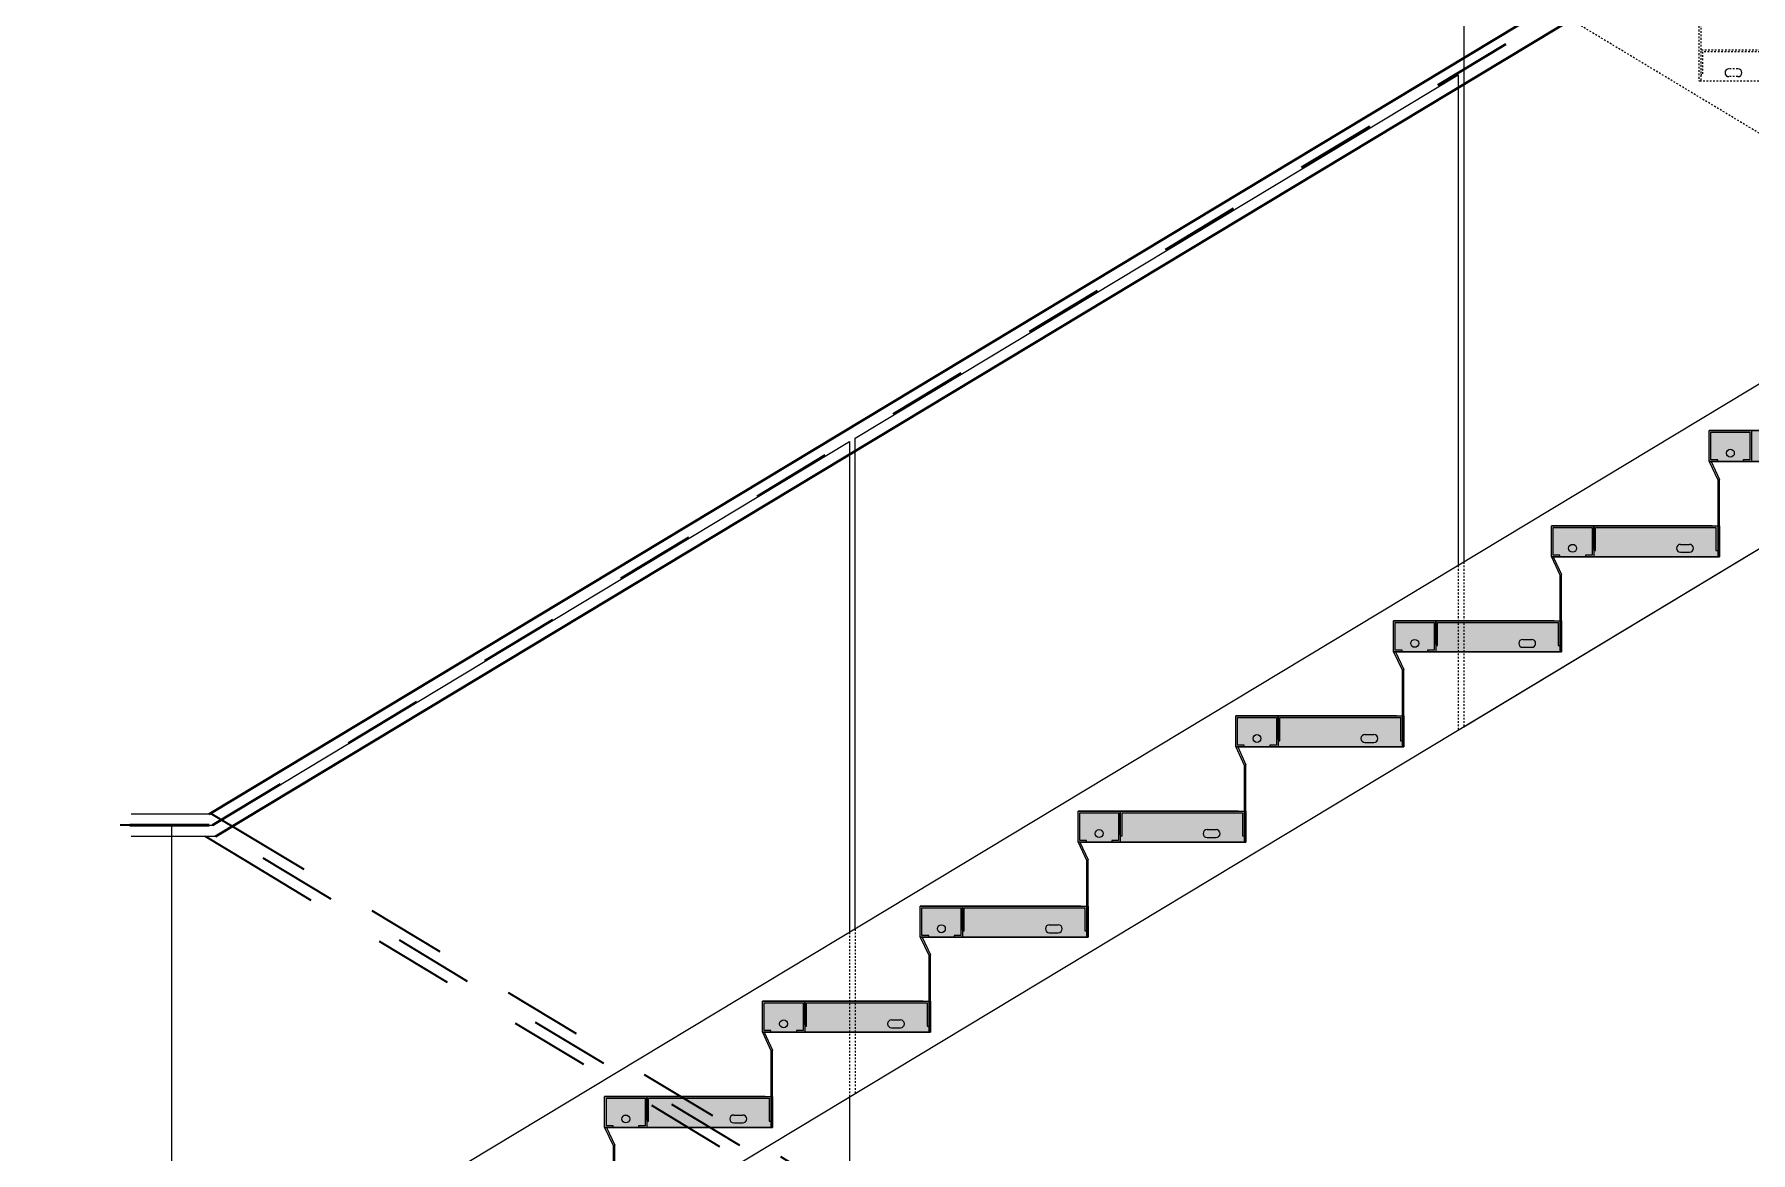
# Model space of a CAD drawing. Header units: millimetres. Extents: x -48147 to 1403542, y -455564 to 18123.
# Drawn here: x 1393413 to 1396459, y -441489 to -439505 of the extents above; entities that cross this region are included whole.
import ezdxf

# ---------------------------------------------------------------- set-up
doc = ezdxf.new("R2010")
doc.units = ezdxf.units.MM
doc.header["$MEASUREMENT"] = 0
for name, pattern in [('3MM-HIDDEN', [6, 3, -3]), ('Dashed', [2822.222233, 1411.111116, -1411.111116]), ('Wipeout_Contour', [1000, 0, -1000])]:
    doc.linetypes.add(name, pattern=pattern)
for name, color, linetype, lineweight in [('A-30-M_Stair_Pen_No__101', 252, 'Continuous', 15), ('A-30-M_Stair_Pen_No__121', 255, 'Continuous', 0), ('A-30-M_Stair_Pen_No__2', 8, 'Continuous', 15), ('A-30-M_Stair_Pen_No__22', 8, 'Continuous', 50), ('A-30-M_Stair_Pen_No__42', 8, 'Continuous', 35), ('New_A-30-M_Stair_Pen_No__1', 7, 'Continuous', 13), ('New_A-30-M_Stair_Pen_No__101', 252, 'Continuous', 15), ('New_A-30-M_Stair_Pen_No__141', 255, 'Continuous', 0), ('New_A-30-M_Stair_Pen_No__160', 5, 'Continuous', 200), ('New_A-30-M_Stair_Pen_No__192', 7, 'Continuous', 13)]:
    doc.layers.add(name, color=color, linetype=linetype, lineweight=lineweight)
doc.layers.add('A-30-M_Stair_Pen_No__102', color=7, linetype='Continuous', lineweight=15, true_color=0xcccccc)
doc.layers.add('A-30-M_Stair_Pen_No__81', color=7, linetype='Continuous', lineweight=20, true_color=0x6a6a6a)
for name, color, linetype in [('A-95-P_Drawing', 7, 'Continuous'), ('New_A-25-M_Wall_Int', 7, 'Continuous'), ('New_A-30-M_Stair', 7, 'Continuous')]:
    doc.layers.add(name, color=color, linetype=linetype)

# ---------------------------------------------------------------- blocks, each defined once
blk = doc.blocks.new('Section Elem_3_1', base_point=(1418663.2, -449992.5))
at = {"color": 254, "linetype": 'Wipeout_Contour', "lineweight": 0, "ltscale": 5848047.97070571}
blk.add_wipeout([(1393858.3, -441723.7), (1393858.3, -440824), (1393783.3, -440869.2), (1393783.3, -441768.9)], dxfattribs=at).dxf.layer = 'New_A-30-M_Stair'
at = {"color": 254, "linetype": 'Wipeout_Contour', "lineweight": 0, "ltscale": 5848592.933561571}
blk.add_wipeout([(1393858.3, -441719), (1394138.3, -441550.3), (1394138.3, -440655.2), (1393858.3, -440824)], dxfattribs=at).dxf.layer = 'New_A-30-M_Stair'
at = {"color": 254, "linetype": 'Wipeout_Contour', "lineweight": 0, "ltscale": 5849457.139496812}
blk.add_wipeout([(1394138.3, -441550.3), (1394418.3, -441381.5), (1394418.3, -440486.5), (1394138.3, -440655.2)], dxfattribs=at).dxf.layer = 'New_A-30-M_Stair'
at = {"color": 254, "linetype": 'Wipeout_Contour', "lineweight": 0, "ltscale": 5847504.775945638}
blk.add_wipeout([(1393858.3, -440824), (1393858.3, -440823.9), (1393783.3, -440869.1), (1393783.3, -440869.2)], dxfattribs=at).dxf.layer = 'New_A-30-M_Stair'
at = {"layer": 'New_A-30-M_Stair_Pen_No__1', "linetype": 'Continuous'}
blk.add_line((1393783.3, -441768.9), (1393783.3, -440869.2), dxfattribs=at)
at = {"color": 254, "linetype": 'Wipeout_Contour', "lineweight": 0, "ltscale": 5850321.510067963}
blk.add_wipeout([(1394418.3, -441381.5), (1394698.3, -441212.8), (1394698.3, -440317.7), (1394418.3, -440486.5)], dxfattribs=at).dxf.layer = 'New_A-30-M_Stair'
at = {"color": 254, "linetype": 'Wipeout_Contour', "lineweight": 0, "ltscale": 5848052.736118848}
blk.add_wipeout([(1394138.3, -440655.2), (1394138.3, -440655.1), (1393858.3, -440823.9), (1393858.3, -440824)], dxfattribs=at).dxf.layer = 'New_A-30-M_Stair'
at = {"layer": 'New_A-30-M_Stair_Pen_No__1', "linetype": 'Continuous'}
blk.add_line((1393783.3, -440869.1), (1393858.3, -440823.9), dxfattribs=at)
at = {"color": 254, "linetype": 'Wipeout_Contour', "lineweight": 0, "ltscale": 5851186.04520206}
blk.add_wipeout([(1394698.3, -441212.8), (1394978.3, -441044), (1394978.3, -440149), (1394698.3, -440317.7)], dxfattribs=at).dxf.layer = 'New_A-30-M_Stair'
at = {"color": 254, "linetype": 'Wipeout_Contour', "lineweight": 0, "ltscale": 5848917.228453576}
blk.add_wipeout([(1394418.3, -440486.5), (1394418.3, -440486.4), (1394138.3, -440655.1), (1394138.3, -440655.2)], dxfattribs=at).dxf.layer = 'New_A-30-M_Stair'
at = {"color": 254, "linetype": 'Wipeout_Contour', "lineweight": 0, "ltscale": 8775284.64736386}
blk.add_wipeout([(1394418.3, -441381.5), (1394138.3, -441550.3), (1394138.3, -441555), (1394408.3, -441555), (1394408.3, -441446.3), (1394418.3, -441446.3)], dxfattribs=at).dxf.layer = 'New_A-30-M_Stair'
at = {"layer": 'New_A-30-M_Stair_Pen_No__1', "linetype": 'Continuous'}
blk.add_line((1393858.3, -440823.9), (1394138.3, -440655.1), dxfattribs=at)
at = {"color": 254, "linetype": 'Wipeout_Contour', "lineweight": 0, "ltscale": 5852050.744826171}
blk.add_wipeout([(1394978.3, -441044), (1395258.3, -440875.3), (1395258.3, -439980.2), (1394978.3, -440149)], dxfattribs=at).dxf.layer = 'New_A-30-M_Stair'
at = {"color": 254, "linetype": 'Wipeout_Contour', "lineweight": 0, "ltscale": 5849781.885354783}
blk.add_wipeout([(1394698.3, -440317.7), (1394698.3, -440317.6), (1394418.3, -440486.4), (1394418.3, -440486.5)], dxfattribs=at).dxf.layer = 'New_A-30-M_Stair'
at = {"color": 254, "linetype": 'Wipeout_Contour', "lineweight": 0, "ltscale": 8776580.764541714}
blk.add_wipeout([(1394698.3, -441212.8), (1394418.3, -441381.5), (1394418.3, -441386.3), (1394688.3, -441386.3), (1394688.3, -441277.5), (1394698.3, -441277.5)], dxfattribs=at).dxf.layer = 'New_A-30-M_Stair'
at = {"color": 254, "linetype": 'Wipeout_Contour', "lineweight": 0, "ltscale": 5851127.01996002}
blk.add_wipeout([(1394418.3, -441673.4), (1394698.3, -441504.7), (1394698.3, -441446.3), (1394418.3, -441446.3)], dxfattribs=at).dxf.layer = 'New_A-30-M_Stair'
at = {"layer": 'New_A-30-M_Stair_Pen_No__160', "linetype": 'Continuous', "lineweight": 0, "true_color": 0x00007f}
blk.add_hatch(color=176, dxfattribs=at).paths.add_polyline_path([(1394418.3, -441555), (1394418.3, -441446.3), (1394408.3, -441446.3), (1394408.3, -441555)])
at = {"layer": 'New_A-30-M_Stair_Pen_No__1', "linetype": 'Continuous'}
for p, q in [((1394138.3, -440655.1), (1394418.3, -440486.4)), ((1394138.3, -441550.3), (1394418.3, -441381.5))]:
    blk.add_line(p, q, dxfattribs=at)
at = {"layer": 'New_A-30-M_Stair_Pen_No__141', "linetype": 'Continuous'}
blk.add_line((1394408.3, -441446.3), (1394408.3, -441555), dxfattribs=at)
at = {"layer": 'New_A-30-M_Stair_Pen_No__141', "linetype": 'Continuous', "flags": 128}
blk.add_lwpolyline([(1394418.3, -441386.3), (1394418.3, -441446.3), (1394418.3, -441555), (1394418.3, -441615)], dxfattribs=at)
at = {"color": 254, "linetype": 'Wipeout_Contour', "lineweight": 0, "ltscale": 5852915.60886739}
blk.add_wipeout([(1395258.3, -440875.3), (1395538.3, -440706.5), (1395538.3, -439811.5), (1395258.3, -439980.2)], dxfattribs=at).dxf.layer = 'New_A-30-M_Stair'
at = {"color": 254, "linetype": 'Wipeout_Contour', "lineweight": 0, "ltscale": 5850646.706749512}
blk.add_wipeout([(1394978.3, -440149), (1394978.3, -440148.9), (1394698.3, -440317.6), (1394698.3, -440317.7)], dxfattribs=at).dxf.layer = 'New_A-30-M_Stair'
at = {"color": 254, "linetype": 'Wipeout_Contour', "lineweight": 0, "ltscale": 8777877.12866271}
blk.add_wipeout([(1394978.3, -441044), (1394698.3, -441212.8), (1394698.3, -441217.5), (1394968.3, -441217.5), (1394968.3, -441108.8), (1394978.3, -441108.8)], dxfattribs=at).dxf.layer = 'New_A-30-M_Stair'
at = {"color": 254, "linetype": 'Wipeout_Contour', "lineweight": 0, "ltscale": 5851991.127937424}
blk.add_wipeout([(1394698.3, -441504.7), (1394978.3, -441335.9), (1394978.3, -441277.5), (1394698.3, -441277.5)], dxfattribs=at).dxf.layer = 'New_A-30-M_Stair'
at = {"layer": 'New_A-30-M_Stair_Pen_No__160', "linetype": 'Continuous', "lineweight": 0, "true_color": 0x00007f}
for points in [[(1394698.3, -441386.3), (1394698.3, -441277.5), (1394688.3, -441277.5), (1394688.3, -441386.3)], [(1394698.3, -441446.3), (1394698.3, -441386.3), (1394418.3, -441386.3), (1394418.3, -441446.3)]]:
    blk.add_hatch(color=176, dxfattribs=at).paths.add_polyline_path(points)
at = {"layer": 'New_A-30-M_Stair_Pen_No__1', "linetype": 'Continuous'}
for p, q in [((1394418.3, -440486.4), (1394698.3, -440317.6)), ((1394418.3, -441381.5), (1394698.3, -441212.8))]:
    blk.add_line(p, q, dxfattribs=at)
at = {"layer": 'New_A-30-M_Stair_Pen_No__141', "linetype": 'Continuous'}
for p, q in [((1394688.3, -441277.5), (1394688.3, -441386.3)), ((1394688.3, -441386.3), (1394418.3, -441386.3))]:
    blk.add_line(p, q, dxfattribs=at)
at = {"layer": 'New_A-30-M_Stair_Pen_No__141', "linetype": 'Continuous', "flags": 128}
for points in [[(1394698.3, -441217.5), (1394698.3, -441277.5), (1394698.3, -441386.3), (1394698.3, -441446.3)], [(1394698.3, -441446.3), (1394418.3, -441446.3), (1394408.3, -441446.3)]]:
    blk.add_lwpolyline(points, dxfattribs=at)
at = {"color": 254, "linetype": 'Wipeout_Contour', "lineweight": 0, "ltscale": 5853780.637252843}
blk.add_wipeout([(1395538.3, -440706.5), (1395818.3, -440537.8), (1395818.3, -439642.7), (1395538.3, -439811.5)], dxfattribs=at).dxf.layer = 'New_A-30-M_Stair'
at = {"color": 254, "linetype": 'Wipeout_Contour', "lineweight": 0, "ltscale": 5851511.692564824}
blk.add_wipeout([(1395258.3, -439980.2), (1395258.3, -439980.1), (1394978.3, -440148.9), (1394978.3, -440149)], dxfattribs=at).dxf.layer = 'New_A-30-M_Stair'
at = {"color": 254, "linetype": 'Wipeout_Contour', "lineweight": 0, "ltscale": 8779173.739617456}
blk.add_wipeout([(1395258.3, -440875.3), (1394978.3, -441044), (1394978.3, -441048.8), (1395248.3, -441048.8), (1395248.3, -440940), (1395258.3, -440940)], dxfattribs=at).dxf.layer = 'New_A-30-M_Stair'
at = {"color": 254, "linetype": 'Wipeout_Contour', "lineweight": 0, "ltscale": 5852855.400508408}
blk.add_wipeout([(1394978.3, -441335.9), (1395258.3, -441167.2), (1395258.3, -441108.8), (1394978.3, -441108.8)], dxfattribs=at).dxf.layer = 'New_A-30-M_Stair'
at = {"layer": 'New_A-30-M_Stair_Pen_No__160', "linetype": 'Continuous', "lineweight": 0, "true_color": 0x00007f}
for points in [[(1394978.3, -441217.5), (1394978.3, -441108.8), (1394968.3, -441108.8), (1394968.3, -441217.5)], [(1394978.3, -441277.5), (1394978.3, -441217.5), (1394698.3, -441217.5), (1394698.3, -441277.5)]]:
    blk.add_hatch(color=176, dxfattribs=at).paths.add_polyline_path(points)
at = {"layer": 'New_A-30-M_Stair_Pen_No__1', "linetype": 'Continuous'}
for p, q in [((1394698.3, -440317.6), (1394978.3, -440148.9)), ((1394698.3, -441212.8), (1394978.3, -441044)), ((1394698.3, -441504.7), (1394978.3, -441335.9))]:
    blk.add_line(p, q, dxfattribs=at)
at = {"layer": 'New_A-30-M_Stair_Pen_No__141', "linetype": 'Continuous'}
for p, q in [((1394968.3, -441108.8), (1394968.3, -441217.5)), ((1394968.3, -441217.5), (1394698.3, -441217.5))]:
    blk.add_line(p, q, dxfattribs=at)
at = {"layer": 'New_A-30-M_Stair_Pen_No__141', "linetype": 'Continuous', "flags": 128}
for points in [[(1394978.3, -441048.8), (1394978.3, -441108.8), (1394978.3, -441217.5), (1394978.3, -441277.5)], [(1394978.3, -441277.5), (1394698.3, -441277.5), (1394688.3, -441277.5)]]:
    blk.add_lwpolyline(points, dxfattribs=at)
at = {"color": 254, "linetype": 'Wipeout_Contour', "lineweight": 0, "ltscale": 5854645.82992306}
blk.add_wipeout([(1395818.3, -440537.8), (1396098.3, -440369), (1396098.3, -439474), (1395818.3, -439642.7)], dxfattribs=at).dxf.layer = 'New_A-30-M_Stair'
at = {"color": 254, "linetype": 'Wipeout_Contour', "lineweight": 0, "ltscale": 5852376.842727818}
blk.add_wipeout([(1395538.3, -439811.5), (1395538.3, -439811.4), (1395258.3, -439980.1), (1395258.3, -439980.2)], dxfattribs=at).dxf.layer = 'New_A-30-M_Stair'
at = {"color": 254, "linetype": 'Wipeout_Contour', "lineweight": 0, "ltscale": 8780470.5972966}
blk.add_wipeout([(1395538.3, -440706.5), (1395258.3, -440875.3), (1395258.3, -440880), (1395528.3, -440880), (1395528.3, -440771.3), (1395538.3, -440771.3)], dxfattribs=at).dxf.layer = 'New_A-30-M_Stair'
at = {"color": 254, "linetype": 'Wipeout_Contour', "lineweight": 0, "ltscale": 5853719.837600067}
blk.add_wipeout([(1395258.3, -441167.2), (1395538.3, -440998.4), (1395538.3, -440940), (1395258.3, -440940)], dxfattribs=at).dxf.layer = 'New_A-30-M_Stair'
at = {"layer": 'New_A-30-M_Stair_Pen_No__160', "linetype": 'Continuous', "lineweight": 0, "true_color": 0x00007f}
for points in [[(1395258.3, -441048.8), (1395258.3, -440940), (1395248.3, -440940), (1395248.3, -441048.8)], [(1395258.3, -441108.8), (1395258.3, -441048.8), (1394978.3, -441048.8), (1394978.3, -441108.8)]]:
    blk.add_hatch(color=176, dxfattribs=at).paths.add_polyline_path(points)
at = {"layer": 'New_A-30-M_Stair_Pen_No__1', "linetype": 'Continuous'}
for p, q in [((1394978.3, -440148.9), (1395258.3, -439980.1)), ((1394978.3, -441044), (1395258.3, -440875.3)), ((1394978.3, -441335.9), (1395258.3, -441167.2))]:
    blk.add_line(p, q, dxfattribs=at)
at = {"layer": 'New_A-30-M_Stair_Pen_No__141', "linetype": 'Continuous'}
for p, q in [((1395248.3, -440940), (1395248.3, -441048.8)), ((1395248.3, -441048.8), (1394978.3, -441048.8))]:
    blk.add_line(p, q, dxfattribs=at)
at = {"layer": 'New_A-30-M_Stair_Pen_No__141', "linetype": 'Continuous', "flags": 128}
for points in [[(1395258.3, -440880), (1395258.3, -440940), (1395258.3, -441048.8), (1395258.3, -441108.8)], [(1395258.3, -441108.8), (1394978.3, -441108.8), (1394968.3, -441108.8)]]:
    blk.add_lwpolyline(points, dxfattribs=at)
at = {"color": 254, "linetype": 'Wipeout_Contour', "lineweight": 0, "ltscale": 5855511.186765097}
blk.add_wipeout([(1396098.3, -440369), (1396378.3, -440200.3), (1396378.3, -439305.2), (1396098.3, -439474)], dxfattribs=at).dxf.layer = 'New_A-30-M_Stair'
at = {"color": 254, "linetype": 'Wipeout_Contour', "lineweight": 0, "ltscale": 5853242.157165618}
blk.add_wipeout([(1395818.3, -439642.7), (1395818.3, -439642.6), (1395538.3, -439811.4), (1395538.3, -439811.5)], dxfattribs=at).dxf.layer = 'New_A-30-M_Stair'
at = {"color": 254, "linetype": 'Wipeout_Contour', "lineweight": 0, "ltscale": 8781767.701590838}
blk.add_wipeout([(1395818.3, -440537.8), (1395538.3, -440706.5), (1395538.3, -440711.3), (1395808.3, -440711.3), (1395808.3, -440602.5), (1395818.3, -440602.5)], dxfattribs=at).dxf.layer = 'New_A-30-M_Stair'
at = {"color": 254, "linetype": 'Wipeout_Contour', "lineweight": 0, "ltscale": 5854584.439139527}
blk.add_wipeout([(1395538.3, -440998.4), (1395818.3, -440829.7), (1395818.3, -440771.3), (1395538.3, -440771.3)], dxfattribs=at).dxf.layer = 'New_A-30-M_Stair'
at = {"layer": 'New_A-30-M_Stair_Pen_No__160', "linetype": 'Continuous', "lineweight": 0, "true_color": 0x00007f}
for points in [[(1395538.3, -440880), (1395538.3, -440771.3), (1395528.3, -440771.3), (1395528.3, -440880)], [(1395538.3, -440940), (1395538.3, -440880), (1395258.3, -440880), (1395258.3, -440940)]]:
    blk.add_hatch(color=176, dxfattribs=at).paths.add_polyline_path(points)
at = {"layer": 'New_A-30-M_Stair_Pen_No__1', "linetype": 'Continuous'}
for p, q in [((1395258.3, -439980.1), (1395538.3, -439811.4)), ((1395258.3, -440875.3), (1395538.3, -440706.5)), ((1395258.3, -441167.2), (1395538.3, -440998.4))]:
    blk.add_line(p, q, dxfattribs=at)
at = {"layer": 'New_A-30-M_Stair_Pen_No__141', "linetype": 'Continuous'}
for p, q in [((1395528.3, -440771.3), (1395528.3, -440880)), ((1395528.3, -440880), (1395258.3, -440880))]:
    blk.add_line(p, q, dxfattribs=at)
at = {"layer": 'New_A-30-M_Stair_Pen_No__141', "linetype": 'Continuous', "flags": 128}
for points in [[(1395538.3, -440711.3), (1395538.3, -440771.3), (1395538.3, -440880), (1395538.3, -440940)], [(1395538.3, -440940), (1395258.3, -440940), (1395248.3, -440940)]]:
    blk.add_lwpolyline(points, dxfattribs=at)
at = {"color": 254, "linetype": 'Wipeout_Contour', "lineweight": 0, "ltscale": 5856376.707746292}
blk.add_wipeout([(1396378.3, -440200.3), (1396658.3, -440031.5), (1396658.3, -439136.5), (1396378.3, -439305.2)], dxfattribs=at).dxf.layer = 'New_A-30-M_Stair'
at = {"color": 254, "linetype": 'Wipeout_Contour', "lineweight": 0, "ltscale": 5854107.635830698}
blk.add_wipeout([(1396098.3, -439473.9), (1395818.3, -439642.6), (1395818.3, -439642.7), (1396098.3, -439474)], dxfattribs=at).dxf.layer = 'New_A-30-M_Stair'
at = {"color": 254, "linetype": 'Wipeout_Contour', "lineweight": 0, "ltscale": 8783065.05239136}
blk.add_wipeout([(1396098.3, -440369), (1395818.3, -440537.8), (1395818.3, -440542.5), (1396088.3, -440542.5), (1396088.3, -440433.8), (1396098.3, -440433.8)], dxfattribs=at).dxf.layer = 'New_A-30-M_Stair'
at = {"color": 254, "linetype": 'Wipeout_Contour', "lineweight": 0, "ltscale": 5855449.205066169}
blk.add_wipeout([(1395818.3, -440829.7), (1396098.3, -440660.9), (1396098.3, -440602.5), (1395818.3, -440602.5)], dxfattribs=at).dxf.layer = 'New_A-30-M_Stair'
at = {"layer": 'New_A-30-M_Stair_Pen_No__160', "linetype": 'Continuous', "lineweight": 0, "true_color": 0x00007f}
for points in [[(1395818.3, -440711.3), (1395818.3, -440602.5), (1395808.3, -440602.5), (1395808.3, -440711.3)], [(1395818.3, -440771.3), (1395818.3, -440711.3), (1395538.3, -440711.3), (1395538.3, -440771.3)]]:
    blk.add_hatch(color=176, dxfattribs=at).paths.add_polyline_path(points)
at = {"layer": 'New_A-30-M_Stair_Pen_No__1', "linetype": 'Continuous'}
for p, q in [((1395818.3, -439642.6), (1396098.3, -439473.9)), ((1395538.3, -439811.4), (1395818.3, -439642.6)), ((1395538.3, -440706.5), (1395818.3, -440537.8)), ((1395538.3, -440998.4), (1395818.3, -440829.7))]:
    blk.add_line(p, q, dxfattribs=at)
at = {"layer": 'New_A-30-M_Stair_Pen_No__141', "linetype": 'Continuous'}
for p, q in [((1395808.3, -440602.5), (1395808.3, -440711.3)), ((1395808.3, -440711.3), (1395538.3, -440711.3))]:
    blk.add_line(p, q, dxfattribs=at)
at = {"layer": 'New_A-30-M_Stair_Pen_No__141', "linetype": 'Continuous', "flags": 128}
for points in [[(1395818.3, -440542.5), (1395818.3, -440602.5), (1395818.3, -440711.3), (1395818.3, -440771.3)], [(1395818.3, -440771.3), (1395538.3, -440771.3), (1395528.3, -440771.3)]]:
    blk.add_lwpolyline(points, dxfattribs=at)
at = {"color": 254, "linetype": 'Wipeout_Contour', "lineweight": 0, "ltscale": 8784362.649587587}
blk.add_wipeout([(1396378.3, -440200.3), (1396098.3, -440369), (1396098.3, -440373.8), (1396368.3, -440373.8), (1396368.3, -440265), (1396378.3, -440265)], dxfattribs=at).dxf.layer = 'New_A-30-M_Stair'
at = {"color": 254, "linetype": 'Wipeout_Contour', "lineweight": 0, "ltscale": 5856314.135270496}
blk.add_wipeout([(1396098.3, -440660.9), (1396378.3, -440492.2), (1396378.3, -440433.8), (1396098.3, -440433.8)], dxfattribs=at).dxf.layer = 'New_A-30-M_Stair'
at = {"layer": 'New_A-30-M_Stair_Pen_No__160', "linetype": 'Continuous', "lineweight": 0, "true_color": 0x00007f}
for points in [[(1396098.3, -440542.5), (1396098.3, -440433.8), (1396088.3, -440433.8), (1396088.3, -440542.5)], [(1396098.3, -440602.5), (1396098.3, -440542.5), (1395818.3, -440542.5), (1395818.3, -440602.5)]]:
    blk.add_hatch(color=176, dxfattribs=at).paths.add_polyline_path(points)
at = {"layer": 'New_A-30-M_Stair_Pen_No__1', "linetype": 'Continuous'}
for p, q in [((1395818.3, -440537.8), (1396098.3, -440369)), ((1395818.3, -440829.7), (1396098.3, -440660.9))]:
    blk.add_line(p, q, dxfattribs=at)
at = {"layer": 'New_A-30-M_Stair_Pen_No__141', "linetype": 'Continuous'}
for p, q in [((1396088.3, -440433.8), (1396088.3, -440542.5)), ((1396088.3, -440542.5), (1395818.3, -440542.5))]:
    blk.add_line(p, q, dxfattribs=at)
at = {"layer": 'New_A-30-M_Stair_Pen_No__141', "linetype": 'Continuous', "flags": 128}
for points in [[(1396098.3, -440373.8), (1396098.3, -440433.8), (1396098.3, -440542.5), (1396098.3, -440602.5)], [(1396098.3, -440602.5), (1395818.3, -440602.5), (1395808.3, -440602.5)]]:
    blk.add_lwpolyline(points, dxfattribs=at)
at = {"color": 254, "linetype": 'Wipeout_Contour', "lineweight": 0, "ltscale": 8785660.493071703}
blk.add_wipeout([(1396658.3, -440031.5), (1396378.3, -440200.3), (1396378.3, -440205), (1396648.3, -440205), (1396648.3, -440096.3), (1396658.3, -440096.3)], dxfattribs=at).dxf.layer = 'New_A-30-M_Stair'
at = {"color": 254, "linetype": 'Wipeout_Contour', "lineweight": 0, "ltscale": 5857179.229716399}
blk.add_wipeout([(1396378.3, -440492.2), (1396658.3, -440323.4), (1396658.3, -440265), (1396378.3, -440265)], dxfattribs=at).dxf.layer = 'New_A-30-M_Stair'
at = {"layer": 'New_A-30-M_Stair_Pen_No__160', "linetype": 'Continuous', "lineweight": 0, "true_color": 0x00007f}
for points in [[(1396658.3, -440265), (1396658.3, -440205), (1396378.3, -440205), (1396378.3, -440265)], [(1396378.3, -440373.8), (1396378.3, -440265), (1396368.3, -440265), (1396368.3, -440373.8)], [(1396378.3, -440433.8), (1396378.3, -440373.8), (1396098.3, -440373.8), (1396098.3, -440433.8)]]:
    blk.add_hatch(color=176, dxfattribs=at).paths.add_polyline_path(points)
at = {"layer": 'New_A-30-M_Stair_Pen_No__1', "linetype": 'Continuous'}
for p, q in [((1396378.3, -440200.3), (1396658.3, -440031.5)), ((1396098.3, -440369), (1396378.3, -440200.3)), ((1396378.3, -440492.2), (1396658.3, -440323.4)), ((1396098.3, -440660.9), (1396378.3, -440492.2))]:
    blk.add_line(p, q, dxfattribs=at)
at = {"layer": 'New_A-30-M_Stair_Pen_No__141', "linetype": 'Continuous'}
for p, q in [((1396648.3, -440205), (1396378.3, -440205)), ((1396368.3, -440265), (1396368.3, -440373.8)), ((1396368.3, -440373.8), (1396098.3, -440373.8))]:
    blk.add_line(p, q, dxfattribs=at)
at = {"layer": 'New_A-30-M_Stair_Pen_No__141', "linetype": 'Continuous', "flags": 128}
for points in [[(1396378.3, -440205), (1396378.3, -440265), (1396378.3, -440373.8), (1396378.3, -440433.8)], [(1396658.3, -440265), (1396378.3, -440265), (1396368.3, -440265)], [(1396378.3, -440433.8), (1396098.3, -440433.8), (1396088.3, -440433.8)]]:
    blk.add_lwpolyline(points, dxfattribs=at)
blk = doc.blocks.new('Section Elem_216_1', base_point=(1418663.2, -449992.5))
at = {"color": 254, "linetype": 'Wipeout_Contour', "lineweight": 0, "ltscale": 175547925.7955505}
blk.add_wipeout([(1398445.1, -434842.5), (1393413.1, -434842.5), (1393413.1, -437842.5), (1393658.3, -437842.5), (1393658.3, -438142.5), (1393658.1, -438142.5), (1393658.1, -438292.5), (1393658.4, -438292.5), (1393658.4, -438301.1), (1393596, -438301.1), (1393590.6, -438303.4), (1393588.4, -438308.7), (1393588.4, -438527.8), (1393590.6, -438533.2), (1393596, -438535.4), (1393643.3, -438535.4), (1393643.3, -438342.5), (1393658.3, -438342.5), (1393658.3, -438535.4), (1393658.4, -438535.4), (1393658.4, -438544), (1393658.3, -438544), (1393658.3, -438917.5), (1393413.1, -438917.5), (1393413.1, -441892.5), (1393658.3, -441892.5), (1393658.3, -442192.5), (1393658.2, -442192.5), (1393658.2, -442342.5), (1393658.4, -442342.5), (1393658.4, -442351.1), (1393658.3, -442351.1), (1393658.3, -442585.4), (1393658.4, -442585.4), (1393658.4, -442594), (1393658.3, -442594), (1393658.3, -442942.5), (1393413.1, -442942.5), (1393413.1, -445942.5), (1393658.3, -445942.5), (1393658.3, -446242.5), (1393658.4, -446242.5), (1393658.4, -446392.5), (1393658.4, -446401.1), (1393596, -446401.1), (1393590.6, -446403.4), (1393588.4, -446408.7), (1393588.4, -446627.8), (1393590.6, -446633.2), (1393596, -446635.4), (1393658.4, -446635.4), (1393658.4, -446644), (1393512.3, -446644), (1393512.3, -446635.4), (1393574.7, -446635.4), (1393580.1, -446633.2), (1393582.3, -446627.8), (1393582.3, -446408.7), (1393580.1, -446403.4), (1393574.7, -446401.1), (1393512.3, -446401.1), (1393512.3, -446392.5), (1393428.7, -446392.5), (1393428.7, -447367.5), (1393658.3, -447367.5), (1393658.3, -447392.5), (1393428.7, -447392.5), (1393428.7, -449992.5), (1393578.3, -449992.5), (1393578.3, -449823.8), (1393503.3, -449869), (1393503.3, -449868.9), (1393503.3, -448969.2), (1393503.3, -448969.1), (1395949.5, -447494.8), (1395858.4, -447439.9), (1393858.3, -446234.5), (1393858.3, -445942.6), (1393858.3, -445942.5), (1393848.3, -445942.5), (1393848.3, -445833.8), (1393858.3, -445833.8), (1393858.3, -445773.8), (1393783.3, -445819), (1393783.3, -445818.9), (1393783.3, -444919.2), (1393783.3, -444919.1), (1396093.5, -443526.8), (1393858.3, -442179.7), (1393858.3, -441892.5), (1393848.3, -441892.5), (1393848.3, -441783.8), (1393858.3, -441783.8), (1393858.3, -441723.8), (1393783.3, -441769), (1393783.3, -441768.9), (1393783.3, -440869.2), (1393783.3, -440869.1), (1396093.5, -439476.8), (1395858.4, -439335.1), (1393858.3, -438129.7), (1393858.3, -437837.8), (1394063.3, -437961.3), (1394063.3, -437111.5), (1394063.3, -437111.4), (1394138.3, -437111.4), (1397218.3, -438967.6), (1398445.1, -438967.6), (1398445.1, -438544), (1398373.3, -438544), (1398373.3, -438535.4), (1398435.7, -438535.4), (1398441, -438533.2), (1398443.3, -438527.8), (1398443.3, -438308.7), (1398441, -438303.4), (1398435.7, -438301.1), (1398373.3, -438301.1), (1398373.3, -438292.5), (1398445.1, -438292.5)], dxfattribs=at).dxf.layer = 'New_A-25-M_Wall_Int'
at = {"color": 254, "linetype": 'Wipeout_Contour', "lineweight": 0, "ltscale": 39582970.51440807}
blk.add_wipeout([(1394703.1, -441501.8), (1397218.3, -443017.6), (1398445.1, -443017.6), (1398445.1, -442594), (1398373.3, -442594), (1398373.3, -442585.4), (1398435.7, -442585.4), (1398441, -442583.2), (1398443.3, -442577.8), (1398443.3, -442358.7), (1398441, -442353.4), (1398435.7, -442351.1), (1398373.3, -442351.1), (1398373.3, -442342.5), (1398445.1, -442342.5), (1398445.1, -440179), (1398373.3, -440179), (1398373.3, -440170.4), (1398435.7, -440170.4), (1398441, -440168.2), (1398443.3, -440162.8), (1398443.3, -440154.7), (1397218.3, -440154.7), (1397113.3, -440091.4), (1397113.3, -440149.2), (1397104.3, -440154.7), (1396938.3, -440154.7)], dxfattribs=at).dxf.layer = 'New_A-25-M_Wall_Int'

msp = doc.modelspace()

# ---------------------------------------------------------------- block references
at = {"layer": 'New_A-30-M_Stair'}
msp.add_blockref('Section Elem_3_1', (1418663.2, -449992.5), dxfattribs=at)

# ---------------------------------------------------------------- next in the draw order: hatches: boundary and pattern name
at = {"layer": 'A-30-M_Stair_Pen_No__121', "linetype": 'Continuous'}
msp.add_hatch(color=256, dxfattribs=at).paths.add_polyline_path([(1393660.1, -435111.8), (1398444.1, -435111.8), (1398444.1, -449987.7), (1393131.3, -449987.7), (1393131.3, -446897.1), (1393660.1, -446897.1)])

# ---------------------------------------------------------------- next in the draw order: block references
at = {"layer": 'New_A-25-M_Wall_Int'}
msp.add_blockref('Section Elem_216_1', (1418663.2, -449992.5), dxfattribs=at)

# ---------------------------------------------------------------- next in the draw order: linework, layer by layer
at = {"layer": 'A-30-M_Stair_Pen_No__42', "linetype": 'Continuous'}
msp.add_arc((1393584, -440908.3), 20, 90, 270, dxfattribs=at)

# ---------------------------------------------------------------- next in the draw order: wipeouts: each hides what was drawn before it
at = {"color": 254, "linetype": 'Wipeout_Contour', "lineweight": 0, "ltscale": 5854473.517168632}
msp.add_wipeout([(1391307.3, -431582.2), (1399341.8, -431582.2), (1399341.8, -451938.9), (1391307.3, -451938.9)], dxfattribs=at).dxf.layer = 'A-95-P_Drawing'

# ---------------------------------------------------------------- next in the draw order: hatches: boundary and pattern name
at = {"layer": 'A-30-M_Stair_Pen_No__102', "linetype": 'Continuous'}
for points in [[(1396385.1, -440208), (1396683.1, -440208), (1396683.1, -440263), (1396385.1, -440263)], [(1396105.1, -440376.8), (1396403.1, -440376.8), (1396403.1, -440431.8), (1396105.1, -440431.8)], [(1395825.1, -440545.5), (1396123.1, -440545.5), (1396123.1, -440600.5), (1395825.1, -440600.5)], [(1395545.1, -440714.3), (1395843.1, -440714.3), (1395843.1, -440769.3), (1395545.1, -440769.3)], [(1395265.1, -440883), (1395563.1, -440883), (1395563.1, -440938), (1395265.1, -440938)], [(1394985.1, -441051.8), (1395283.1, -441051.8), (1395283.1, -441106.8), (1394985.1, -441106.8)], [(1394705.1, -441220.5), (1395003.1, -441220.5), (1395003.1, -441275.5), (1394705.1, -441275.5)], [(1394425.1, -441389.3), (1394723.1, -441389.3), (1394723.1, -441444.3), (1394425.1, -441444.3)]]:
    msp.add_hatch(color=256, dxfattribs=at).paths.add_polyline_path(points)

# ---------------------------------------------------------------- next in the draw order: linework, layer by layer
at = {"layer": 'A-30-M_Stair_Pen_No__101', "linetype": 'Continuous', "flags": 128}
for points in [[(1395949.4, -440733.4), (1397144.4, -440013.1), (1397144.4, -438884.1), (1397081.8, -438884.1), (1395949.4, -438201.7), (1395949.4, -440441.5)], [(1394869.4, -441092.4), (1394869.4, -440221.6), (1395939.4, -439576.7), (1395939.4, -440447.5)], [(1394859.4, -441390.3), (1394859.4, -442754.4), (1393798.1, -442114.8), (1393657.1, -442114.8), (1393657.1, -440908), (1393730.4, -440908), (1394859.4, -440227.6), (1394859.4, -441098.4)]]:
    msp.add_lwpolyline(points, dxfattribs=at)
at = {"layer": 'A-30-M_Stair_Pen_No__101', "linetype": '3MM-HIDDEN', "flags": 128}
for points in [[(1395949.4, -439072.5), (1397144.4, -439792.7), (1397144.4, -440015.5), (1397029.8, -440015.5), (1395949.4, -439364.4)], [(1395949.4, -440441.5), (1395949.4, -440733.4)], [(1395939.4, -440447.5), (1395939.4, -440739.4)], [(1394859.4, -441098.4), (1394859.4, -441390.3)], [(1394869.4, -441092.4), (1394869.4, -441384.3)]]:
    msp.add_lwpolyline(points, dxfattribs=at)
at = {"layer": 'A-30-M_Stair_Pen_No__101', "linetype": 'Continuous', "flags": 128}
msp.add_lwpolyline([(1393657.1, -442114.8), (1393727.6, -442072.4), (1397144.4, -440013.1), (1397144.4, -439792.7), (1397025.9, -439792.7), (1393657.1, -441822.9)], close=True, dxfattribs=at)
at = {"layer": 'A-30-M_Stair_Pen_No__2', "linetype": 'Continuous', "flags": 128}
for points in [[(1396385.1, -440208), (1396683.1, -440208), (1396683.1, -440263), (1396385.1, -440263)], [(1396105.1, -440376.8), (1396403.1, -440376.8), (1396403.1, -440431.8), (1396105.1, -440431.8)], [(1395825.1, -440545.5), (1396123.1, -440545.5), (1396123.1, -440600.5), (1395825.1, -440600.5)], [(1395545.1, -440714.3), (1395843.1, -440714.3), (1395843.1, -440769.3), (1395545.1, -440769.3)], [(1395265.1, -440883), (1395563.1, -440883), (1395563.1, -440938), (1395265.1, -440938)], [(1394985.1, -441051.8), (1395283.1, -441051.8), (1395283.1, -441106.8), (1394985.1, -441106.8)], [(1394705.1, -441220.5), (1395003.1, -441220.5), (1395003.1, -441275.5), (1394705.1, -441275.5)], [(1394425.1, -441389.3), (1394723.1, -441389.3), (1394723.1, -441444.3), (1394425.1, -441444.3)]]:
    msp.add_lwpolyline(points, close=True, dxfattribs=at)
at = {"layer": 'A-30-M_Stair_Pen_No__22', "linetype": 'Continuous', "flags": 128}
for points in [[(1393723.5, -440888.3), (1397076.8, -438867.3)], [(1393734.6, -440928.3), (1397094.6, -438903.3)]]:
    msp.add_lwpolyline(points, dxfattribs=at)
at = {"layer": 'A-30-M_Stair_Pen_No__22', "linetype": 'Dashed', "ltscale": 0.1, "flags": 128}
for points in [[(1393729.2, -440908.3), (1397082.3, -438883.3)], [(1393582.4, -440908.3), (1393729.2, -440908.3)]]:
    msp.add_lwpolyline(points, dxfattribs=at)
at = {"layer": 'A-30-M_Stair_Pen_No__42', "linetype": 'Continuous', "flags": 128}
for points in [[(1393788.5, -440924.8), (1393727.9, -440888.3)], [(1393788.5, -440971.5), (1393716.7, -440928.3)]]:
    msp.add_lwpolyline(points, dxfattribs=at)
at = {"layer": 'A-30-M_Stair_Pen_No__42', "linetype": 'Dashed', "ltscale": 0.1, "flags": 128}
for points in [[(1397082.3, -442933.3), (1393722.3, -440908.3), (1393565.3, -440908.3)], [(1394858.5, -441569.6), (1393788.5, -440924.8)], [(1397046.9, -442935.3), (1393788.5, -440971.5)]]:
    msp.add_lwpolyline(points, dxfattribs=at)
at = {"layer": 'A-30-M_Stair_Pen_No__81', "linetype": 'Continuous', "flags": 128}
for points in [[(1393723.5, -440888.3), (1393585, -440888.3)], [(1393727.9, -440888.3), (1393585, -440888.3)], [(1393734.6, -440928.3), (1393585, -440928.3)], [(1393716.7, -440928.3), (1393585, -440928.3)]]:
    msp.add_lwpolyline(points, dxfattribs=at)
at = {"layer": 'New_A-30-M_Stair_Pen_No__101', "linetype": '3MM-HIDDEN', "flags": 128}
for points in [[(1396370.1, -439451.4), (1396370.1, -439588), (1396367.1, -439588), (1396367.1, -439450.8)], [(1396590.1, -439575), (1396590.1, -439533), (1396370.1, -439533), (1396370.1, -439577)], [(1396590.1, -439577), (1396587.1, -439577), (1396587.1, -439536), (1396373.1, -439536), (1396373.1, -439577), (1396370.1, -439577)], [(1396665.1, -439588), (1396367.1, -439588)], [(1396436.1, -439566), (1396420.1, -439566)], [(1396436.1, -439580), (1396420.1, -439580)]]:
    msp.add_lwpolyline(points, dxfattribs=at)
at = {"layer": 'New_A-30-M_Stair_Pen_No__101', "linetype": 'Continuous'}
for centre, start, end in [((1396420.1, -439573), 90, 270), ((1396436.1, -439573), 270, 90)]:
    msp.add_arc(centre, 7, start, end, dxfattribs=at)
at = {"layer": 'New_A-30-M_Stair_Pen_No__192', "linetype": 'Continuous'}
for p, q in [((1396670.1, -440208), (1396385.1, -440208)), ((1396390.1, -440376.8), (1396105.1, -440376.8)), ((1396110.1, -440545.5), (1395825.1, -440545.5)), ((1395830.1, -440714.3), (1395545.1, -440714.3)), ((1395550.1, -440883), (1395265.1, -440883)), ((1395270.1, -441051.8), (1394985.1, -441051.8)), ((1394990.1, -441220.5), (1394705.1, -441220.5)), ((1394710.1, -441389.3), (1394425.1, -441389.3))]:
    msp.add_line(p, q, dxfattribs=at)
at = {"layer": 'New_A-30-M_Stair_Pen_No__192', "linetype": 'Continuous', "flags": 128}
for points in [[(1396400.1, -440263), (1396385.1, -440263), (1396385.1, -440208), (1396460.1, -440208), (1396460.1, -440263), (1396445.3, -440263)], [(1396400.1, -440263), (1396400.1, -440260), (1396388.1, -440260), (1396388.1, -440211), (1396457.1, -440211), (1396457.1, -440260), (1396445.3, -440260), (1396445.3, -440263)], [(1396385.1, -440263), (1396683.1, -440263)], [(1396385.1, -440263), (1396400.1, -440295.2)], [(1396388.4, -440263), (1396403.1, -440294.5)], [(1396400.1, -440295.2), (1396400.1, -440431.8), (1396403.1, -440431.8), (1396403.1, -440294.5)], [(1396120.1, -440431.8), (1396105.1, -440431.8), (1396105.1, -440376.8), (1396180.1, -440376.8), (1396180.1, -440431.8), (1396165.3, -440431.8)], [(1396120.1, -440431.8), (1396120.1, -440428.8), (1396108.1, -440428.8), (1396108.1, -440379.8), (1396177.1, -440379.8), (1396177.1, -440428.8), (1396165.3, -440428.8), (1396165.3, -440431.8)], [(1396180.1, -440418.8), (1396180.1, -440376.8), (1396400.1, -440376.8), (1396400.1, -440420.8)], [(1396180.1, -440420.8), (1396183.1, -440420.8), (1396183.1, -440379.8), (1396397.1, -440379.8), (1396397.1, -440420.8), (1396400.1, -440420.8)], [(1396334.1, -440409.8), (1396350.1, -440409.8)], [(1396105.1, -440431.8), (1396403.1, -440431.8)], [(1396105.1, -440431.8), (1396120.1, -440463.9)], [(1396108.4, -440431.8), (1396123.1, -440463.3)], [(1396334.1, -440423.8), (1396350.1, -440423.8)], [(1396120.1, -440463.9), (1396120.1, -440600.5), (1396123.1, -440600.5), (1396123.1, -440463.3)], [(1395840.1, -440600.5), (1395825.1, -440600.5), (1395825.1, -440545.5), (1395900.1, -440545.5), (1395900.1, -440600.5), (1395885.3, -440600.5)], [(1395840.1, -440600.5), (1395840.1, -440597.5), (1395828.1, -440597.5), (1395828.1, -440548.5), (1395897.1, -440548.5), (1395897.1, -440597.5), (1395885.3, -440597.5), (1395885.3, -440600.5)], [(1395900.1, -440587.5), (1395900.1, -440545.5), (1396120.1, -440545.5), (1396120.1, -440589.5)], [(1395900.1, -440589.5), (1395903.1, -440589.5), (1395903.1, -440548.5), (1396117.1, -440548.5), (1396117.1, -440589.5), (1396120.1, -440589.5)], [(1396054.1, -440578.5), (1396070.1, -440578.5)], [(1396054.1, -440592.5), (1396070.1, -440592.5)], [(1395825.1, -440600.5), (1396123.1, -440600.5)], [(1395825.1, -440600.5), (1395840.1, -440632.7)], [(1395828.4, -440600.5), (1395843.1, -440632)], [(1395840.1, -440632.7), (1395840.1, -440769.3), (1395843.1, -440769.3), (1395843.1, -440632)], [(1395560.1, -440769.3), (1395545.1, -440769.3), (1395545.1, -440714.3), (1395620.1, -440714.3), (1395620.1, -440769.3), (1395605.3, -440769.3)], [(1395560.1, -440769.3), (1395560.1, -440766.3), (1395548.1, -440766.3), (1395548.1, -440717.3), (1395617.1, -440717.3), (1395617.1, -440766.3), (1395605.3, -440766.3), (1395605.3, -440769.3)], [(1395620.1, -440756.3), (1395620.1, -440714.3), (1395840.1, -440714.3), (1395840.1, -440758.3)], [(1395620.1, -440758.3), (1395623.1, -440758.3), (1395623.1, -440717.3), (1395837.1, -440717.3), (1395837.1, -440758.3), (1395840.1, -440758.3)], [(1395774.1, -440747.3), (1395790.1, -440747.3)], [(1395545.1, -440769.3), (1395843.1, -440769.3)], [(1395545.1, -440769.3), (1395560.1, -440801.4)], [(1395548.4, -440769.3), (1395563.1, -440800.8)], [(1395774.1, -440761.3), (1395790.1, -440761.3)], [(1395560.1, -440801.4), (1395560.1, -440938), (1395563.1, -440938), (1395563.1, -440800.8)], [(1395280.1, -440938), (1395265.1, -440938), (1395265.1, -440883), (1395340.1, -440883), (1395340.1, -440938), (1395325.3, -440938)], [(1395280.1, -440938), (1395280.1, -440935), (1395268.1, -440935), (1395268.1, -440886), (1395337.1, -440886), (1395337.1, -440935), (1395325.3, -440935), (1395325.3, -440938)], [(1395340.1, -440925), (1395340.1, -440883), (1395560.1, -440883), (1395560.1, -440927)], [(1395340.1, -440927), (1395343.1, -440927), (1395343.1, -440886), (1395557.1, -440886), (1395557.1, -440927), (1395560.1, -440927)], [(1395494.1, -440916), (1395510.1, -440916)], [(1395494.1, -440930), (1395510.1, -440930)], [(1395265.1, -440938), (1395563.1, -440938)], [(1395265.1, -440938), (1395280.1, -440970.2)], [(1395268.4, -440938), (1395283.1, -440969.5)], [(1395280.1, -440970.2), (1395280.1, -441106.8), (1395283.1, -441106.8), (1395283.1, -440969.5)], [(1395000.1, -441106.8), (1394985.1, -441106.8), (1394985.1, -441051.8), (1395060.1, -441051.8), (1395060.1, -441106.8), (1395045.3, -441106.8)], [(1395000.1, -441106.8), (1395000.1, -441103.8), (1394988.1, -441103.8), (1394988.1, -441054.8), (1395057.1, -441054.8), (1395057.1, -441103.8), (1395045.3, -441103.8), (1395045.3, -441106.8)], [(1395060.1, -441093.8), (1395060.1, -441051.8), (1395280.1, -441051.8), (1395280.1, -441095.8)], [(1395060.1, -441095.8), (1395063.1, -441095.8), (1395063.1, -441054.8), (1395277.1, -441054.8), (1395277.1, -441095.8), (1395280.1, -441095.8)], [(1395214.1, -441084.8), (1395230.1, -441084.8)], [(1394985.1, -441106.8), (1395283.1, -441106.8)], [(1394985.1, -441106.8), (1395000.1, -441138.9)], [(1394988.4, -441106.8), (1395003.1, -441138.3)], [(1395214.1, -441098.8), (1395230.1, -441098.8)], [(1395000.1, -441138.9), (1395000.1, -441275.5), (1395003.1, -441275.5), (1395003.1, -441138.3)], [(1394720.1, -441275.5), (1394705.1, -441275.5), (1394705.1, -441220.5), (1394780.1, -441220.5), (1394780.1, -441275.5), (1394765.3, -441275.5)], [(1394720.1, -441275.5), (1394720.1, -441272.5), (1394708.1, -441272.5), (1394708.1, -441223.5), (1394777.1, -441223.5), (1394777.1, -441272.5), (1394765.3, -441272.5), (1394765.3, -441275.5)], [(1394780.1, -441262.5), (1394780.1, -441220.5), (1395000.1, -441220.5), (1395000.1, -441264.5)], [(1394780.1, -441264.5), (1394783.1, -441264.5), (1394783.1, -441223.5), (1394997.1, -441223.5), (1394997.1, -441264.5), (1395000.1, -441264.5)], [(1394934.1, -441253.5), (1394950.1, -441253.5)], [(1394934.1, -441267.5), (1394950.1, -441267.5)], [(1394705.1, -441275.5), (1395003.1, -441275.5)], [(1394705.1, -441275.5), (1394720.1, -441307.7)], [(1394708.4, -441275.5), (1394723.1, -441307)], [(1394720.1, -441307.7), (1394720.1, -441444.3), (1394723.1, -441444.3), (1394723.1, -441307)], [(1394440.1, -441444.3), (1394425.1, -441444.3), (1394425.1, -441389.3), (1394500.1, -441389.3), (1394500.1, -441444.3), (1394485.3, -441444.3)], [(1394500.1, -441431.3), (1394500.1, -441389.3), (1394720.1, -441389.3), (1394720.1, -441433.3)], [(1394440.1, -441444.3), (1394440.1, -441441.3), (1394428.1, -441441.3), (1394428.1, -441392.3), (1394497.1, -441392.3), (1394497.1, -441441.3), (1394485.3, -441441.3), (1394485.3, -441444.3)], [(1394500.1, -441433.3), (1394503.1, -441433.3), (1394503.1, -441392.3), (1394717.1, -441392.3), (1394717.1, -441433.3), (1394720.1, -441433.3)], [(1394425.1, -441444.3), (1394723.1, -441444.3)], [(1394425.1, -441444.3), (1394440.1, -441476.4)], [(1394428.4, -441444.3), (1394443.1, -441475.8)], [(1394654.1, -441422.3), (1394670.1, -441422.3)], [(1394654.1, -441436.3), (1394670.1, -441436.3)], [(1394440.1, -441476.4), (1394440.1, -441613), (1394443.1, -441613), (1394443.1, -441475.8)]]:
    msp.add_lwpolyline(points, dxfattribs=at)
at = {"layer": 'New_A-30-M_Stair_Pen_No__192', "linetype": 'Continuous'}
for centre in [(1396422.6, -440248), (1396142.6, -440416.8), (1395862.6, -440585.5), (1395582.6, -440754.3), (1395302.6, -440923), (1395022.6, -441091.8), (1394742.6, -441260.5), (1394462.6, -441429.3)]:
    msp.add_circle(centre, 7, dxfattribs=at)
for centre, start, end in [((1396334.1, -440416.8), 90, 270), ((1396350.1, -440416.8), 270, 90), ((1396054.1, -440585.5), 90, 270), ((1396070.1, -440585.5), 270, 90), ((1395774.1, -440754.3), 90, 270), ((1395790.1, -440754.3), 270, 90), ((1395494.1, -440923), 90, 270), ((1395510.1, -440923), 270, 90), ((1395214.1, -441091.8), 90, 270), ((1395230.1, -441091.8), 270, 90), ((1394934.1, -441260.5), 90, 270), ((1394950.1, -441260.5), 270, 90), ((1394654.1, -441429.3), 90, 270), ((1394670.1, -441429.3), 270, 90)]:
    msp.add_arc(centre, 7, start, end, dxfattribs=at)

doc.saveas('drawing.dxf')
